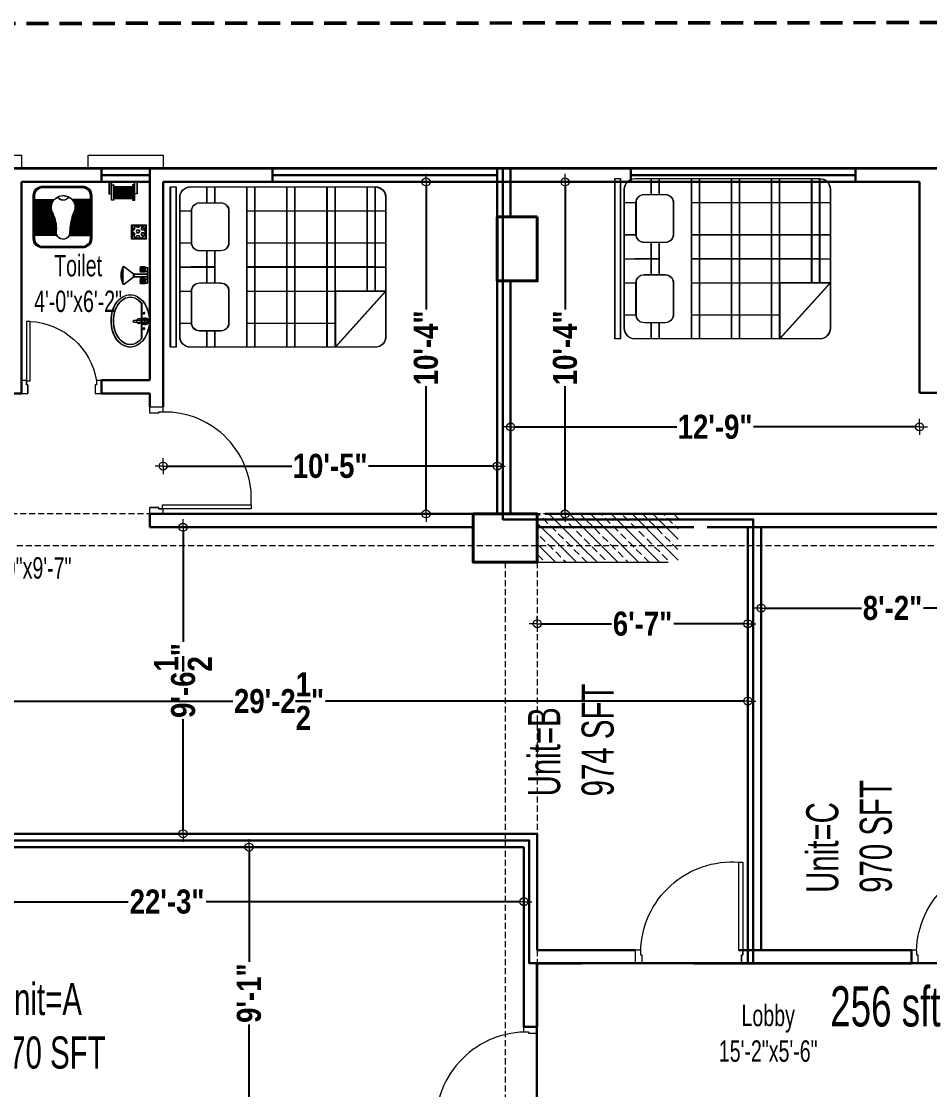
# Model space of a CAD drawing. Header units: inches. Extents: x 64086 to 138972, y -13497 to 16809.
# Drawn here: x 68675.4 to 69015.2, y -4520.2 to -4120.6 of the extents above; entities that cross this region are included whole.
import ezdxf

# ---------------------------------------------------------------- set-up
doc = ezdxf.new("R2010")
doc.units = ezdxf.units.IN
doc.header["$LTSCALE"] = 0.5
doc.header["$MEASUREMENT"] = 0
doc.header["$PDMODE"] = 2
doc.linetypes.add('DASHED', pattern=[0.75, 0.5, -0.25])
doc.layers.get('0').update_dxf_attribs({"lineweight": 13})
for name, color, linetype, lineweight in [('BEAM 2', 87, 'Continuous', 15), ('Boundary', 6, 'DASHED', 50), ('Center Line', 252, 'Continuous', 5), ('Column', 1, 'Continuous', 40), ('DIM', 5, 'Continuous', 13), ('DOOR', 30, 'Continuous', 20), ('e-tv+tel', 5, 'Continuous', 25), ('fur', 42, 'Continuous', 15), ('FURNITUER', 45, 'Continuous', 15), ('P-BASIN1', 6, 'Continuous', 15), ('P-COMMODE', 6, 'Continuous', 15), ('P-FLOOR-DRAIN', 4, 'Continuous', 15), ('P-SHOWER', 7, 'Continuous', 15), ('railing', 30, 'Continuous', 15), ('Text-2', 7, 'Continuous', 18), ('W. LIGHT', 6, 'Continuous', 15), ('WALL', 7, 'Continuous', 30), ('Wall_20', 253, 'Continuous', 20)]:
    doc.layers.add(name, color=color, linetype=linetype, lineweight=lineweight)
doc.layers.add('FURNITURE', color=157, linetype='Continuous')
doc.styles.get("Standard").update_dxf_attribs({"font": 'ARIALNB.TTF'})
doc.styles.add('STYLE1', font='ARIALN.TTF', dxfattribs={"width": 0.8})
doc.dimstyles.new('Column Dim', dxfattribs={"dimtxt": 9, "dimasz": 1.5, "dimexe": 13.25, "dimexo": 11, "dimgap": 1, "dimtad": 0, "dimdec": 1, "dimzin": 0, "dimdsep": 46, "dimlunit": 4, "dimtxsty": 'Standard', "dimblk": 'DIM', "dimcen": 0, "dimse1": 1, "dimse2": 1, "dimclrd": 5, "dimclre": 5, "dimclrt": 7, "dimadec": 0, "dimazin": 0, "dimtfac": 1, "dimtdec": 1, "dimtofl": 0, "dimtmove": 2, "dimatfit": 3, "dimldrblk": 'DIM', "dimfxl": 1, "dimtolj": 1, "dimtzin": 0, "dimarcsym": 0})
pattern_1 = [(225, (19362.28457, 30685.39488), (-0.0883883476, 0.0883883476), [])]

# ---------------------------------------------------------------- blocks, each defined once
blk = doc.blocks.new('door-3')
at = {"layer": 'railing'}
for p, q in [((98873.42, -21113.88), (98873.42, -21080.69)), ((98873.42, -21080.69), (98874.85, -21080.69)), ((98874.85, -21080.69), (98874.85, -21113.88)), ((98836.75, -21118.64), (98836.75, -21113.64)), ((98838.65, -21113.64), (98836.75, -21113.64)), ((98838.66, -21113.88), (98838.66, -21115.31)), ((98838.66, -21113.88), (98838.66, -21115.31)), ((98838.66, -21115.31), (98839.13, -21115.31)), ((98839.13, -21115.31), (98839.13, -21118.64)), ((98839.13, -21115.31), (98839.13, -21118.64)), ((98874.85, -21113.88), (98873.42, -21113.88)), ((98874.37, -21115.31), (98874.37, -21118.64)), ((98874.37, -21118.64), (98874.37, -21115.31)), ((98874.37, -21115.31), (98874.85, -21115.31)), ((98876.75, -21113.64), (98874.85, -21113.64)), ((98874.85, -21113.88), (98874.85, -21115.31)), ((98874.85, -21115.31), (98874.85, -21113.88)), ((98876.75, -21113.64), (98876.75, -21118.64)), ((98839.13, -21118.64), (98836.75, -21118.64)), ((98876.75, -21118.64), (98874.37, -21118.64))]:
    blk.add_line(p, q, dxfattribs=at)
blk.add_arc((98871.12, -21113.08), 32.47, 85.9343, 181.4162, dxfattribs=at)
blk = doc.blocks.new('toilet d')
at = {"layer": 'railing'}
for p, q in [((98951.72, -21113.88), (98951.72, -21091.64)), ((98951.72, -21091.64), (98953.15, -21091.64)), ((98953.15, -21091.64), (98953.15, -21113.88)), ((98925.06, -21118.64), (98925.06, -21113.64)), ((98927, -21113.64), (98925.06, -21113.64)), ((98926.96, -21113.88), (98926.96, -21115.31)), ((98926.96, -21113.88), (98926.96, -21115.31)), ((98926.96, -21115.31), (98927.44, -21115.31)), ((98927.44, -21115.31), (98927.44, -21118.64)), ((98927.44, -21115.31), (98927.44, -21118.64)), ((98953.15, -21113.88), (98951.72, -21113.88)), ((98952.68, -21115.31), (98952.68, -21118.64)), ((98952.68, -21118.64), (98952.68, -21115.31)), ((98952.68, -21115.31), (98953.15, -21115.31)), ((98955.06, -21113.64), (98953.15, -21113.64)), ((98953.15, -21113.88), (98953.15, -21115.31)), ((98953.15, -21115.31), (98953.15, -21113.88)), ((98955.06, -21113.64), (98955.06, -21118.64)), ((98927.44, -21118.64), (98925.06, -21118.64)), ((98955.06, -21118.64), (98952.68, -21118.64))]:
    blk.add_line(p, q, dxfattribs=at)
blk.add_arc((98953.17, -21118.15), 26.55, 93.112, 170.7406, dxfattribs=at)
blk = doc.blocks.new('r432tg')
at = {"layer": 'railing'}
for p, q in [((152432.88, -26923.5), (152430.5, -26923.5)), ((152430.5, -26923.5), (152430.5, -26928.5)), ((152432.88, -26926.83), (152432.88, -26923.5)), ((152432.88, -26926.83), (152432.88, -26923.5)), ((152470.12, -26926.83), (152470.12, -26923.5)), ((152472.5, -26923.5), (152470.12, -26923.5)), ((152470.12, -26923.5), (152470.12, -26926.83)), ((152472.5, -26928.5), (152472.5, -26923.5)), ((152432.4, -26928.5), (152430.5, -26928.5)), ((152432.4, -26928.26), (152432.4, -26926.83)), ((152432.4, -26928.26), (152432.4, -26926.83)), ((152432.4, -26926.83), (152432.88, -26926.83)), ((152469.17, -26928.26), (152469.17, -26961.45)), ((152470.6, -26928.26), (152469.17, -26928.26)), ((152470.12, -26926.83), (152470.6, -26926.83)), ((152470.6, -26928.26), (152470.6, -26926.83)), ((152470.6, -26926.83), (152470.6, -26928.26)), ((152470.6, -26961.45), (152470.6, -26928.26)), ((152472.5, -26928.5), (152470.6, -26928.5)), ((152469.17, -26961.45), (152470.6, -26961.45))]:
    blk.add_line(p, q, dxfattribs=at)
blk.add_arc((152466.55, -26927.4), 34.15, 181.4428, 274.4026, dxfattribs=at)
blk = doc.blocks.new('pp-sh')
at = {"ltscale": 0.01}
h = blk.add_hatch(dxfattribs=at)
h.set_pattern_fill('ANSI31', color=256, style=0)
h.set_pattern_definition(pattern_1)
h.paths.add_polyline_path([(18743.58, 25839.35), (18749.1, 25839.35, 0.199471)])
h = blk.add_hatch(dxfattribs=at)
h.set_pattern_fill('ANSI31', color=256, style=0)
h.set_pattern_definition(pattern_1)
h.paths.add_polyline_path([(18745.89, 25835.65), (18746.8, 25835.65, -0.163612), (18746.84, 25835.78), (18745.84, 25835.78, -0.163612)])
for p, q in [((18743.4, 25839), (18745.84, 25835.78)), ((18749.1, 25839.35), (18743.58, 25839.35)), ((18749.28, 25839), (18746.84, 25835.78)), ((18746.84, 25835.78), (18745.84, 25835.78)), ((18746.8, 25835.65), (18745.89, 25835.65)), ((18745.89, 25835.65), (18745.89, 25831.13)), ((18746.8, 25835.65), (18746.8, 25831.13)), ((18745.28, 25833.51), (18743.51, 25833.51)), ((18743.51, 25832.08), (18743.51, 25833.51)), ((18745.28, 25832.08), (18743.51, 25832.08)), ((18743.8, 25832.04), (18743.8, 25831.13)), ((18748.88, 25831.13), (18743.8, 25831.13)), ((18743.95, 25832.08), (18743.95, 25833.51)), ((18744.54, 25833.62), (18744.26, 25833.62)), ((18744.26, 25833.59), (18744.26, 25833.62)), ((18744.4, 25833.59), (18744.4, 25833.62)), ((18744.4, 25832.08), (18744.4, 25833.51)), ((18744.54, 25833.59), (18744.54, 25833.62)), ((18744.84, 25832.08), (18744.84, 25833.51)), ((18744.99, 25832.04), (18744.99, 25831.13)), ((18745.28, 25832.08), (18745.28, 25833.51)), ((18746.8, 25831.13), (18745.89, 25831.13)), ((18747.4, 25832.08), (18747.4, 25833.51)), ((18747.4, 25833.51), (18749.17, 25833.51)), ((18747.4, 25832.08), (18749.17, 25832.08)), ((18747.69, 25832.04), (18747.69, 25831.13)), ((18747.84, 25832.08), (18747.84, 25833.51)), ((18748.15, 25833.59), (18748.15, 25833.62)), ((18748.15, 25833.62), (18748.42, 25833.62)), ((18748.29, 25833.59), (18748.29, 25833.62)), ((18748.29, 25832.08), (18748.29, 25833.51)), ((18748.42, 25833.59), (18748.42, 25833.62)), ((18748.73, 25832.08), (18748.73, 25833.51)), ((18748.88, 25832.04), (18748.88, 25831.13)), ((18749.17, 25832.08), (18749.17, 25833.51))]:
    blk.add_line(p, q, dxfattribs=at)
for centre, radius, start, end in [((18743.58, 25839.13), 0.222, 90, 216.0286), ((18746.34, 25832.71), 7.19, 67.4384, 112.5616), ((18749.1, 25839.13), 0.222, 323.9714, 90), ((18745.67, 25835.65), 0.222, 0, 37.1678), ((18747.02, 25835.65), 0.222, 142.8322, 180), ((18743.73, 25832.87), 0.68, 70.9882, 109.0118), ((18743.73, 25832.72), 0.68, 250.9882, 289.0118), ((18743.73, 25833.55), 0, 152.3346, 180), ((18744.4, 25832.37), 1.22, 68.7379, 111.2621), ((18744.18, 25832.87), 0.68, 70.9882, 109.0118), ((18744.18, 25832.72), 0.68, 250.9882, 289.0118), ((18744.62, 25832.87), 0.68, 70.9882, 109.0118), ((18744.62, 25832.72), 0.68, 250.9882, 289.0118), ((18745.06, 25832.87), 0.68, 70.9882, 109.0118), ((18745.06, 25832.72), 0.68, 250.9882, 289.0118), ((18747.62, 25832.87), 0.68, 70.9882, 109.0118), ((18747.62, 25832.72), 0.68, 250.9882, 289.0118), ((18748.29, 25832.37), 1.22, 68.7379, 111.2621), ((18748.06, 25832.87), 0.68, 70.9882, 109.0118), ((18748.06, 25832.72), 0.68, 250.9882, 289.0118), ((18748.51, 25832.87), 0.68, 70.9882, 109.0118), ((18748.51, 25832.72), 0.68, 250.9882, 289.0118), ((18748.95, 25832.87), 0.68, 70.9882, 109.0118), ((18748.95, 25832.72), 0.68, 250.9882, 289.0118), ((18748.95, 25833.55), 0, 0, 27.6654)]:
    blk.add_arc(centre, radius, start, end, dxfattribs=at)
blk = doc.blocks.new('*X21')
at = {"color": 0}
for p, q in [((348.86, 2156.4), (349.37, 2156.4)), ((349.22, 2157.49), (349.37, 2157.49)), ((349.37, 2156.4), (349.69, 2156.94)), ((349.69, 2156.94), (349.37, 2157.49)), ((350.31, 2158.03), (350.62, 2158.57)), ((350.62, 2157.49), (350.31, 2158.03)), ((350.31, 2155.86), (350.62, 2156.4)), ((350.62, 2158.57), (351.25, 2158.57)), ((350.62, 2157.49), (351.25, 2157.49)), ((350.62, 2156.4), (351.25, 2156.4)), ((351.56, 2158.03), (351.25, 2158.57)), ((351.25, 2157.49), (351.56, 2158.03)), ((351.56, 2155.86), (351.25, 2156.4)), ((352.19, 2156.94), (352.5, 2157.49)), ((352.5, 2156.4), (352.19, 2156.94)), ((352.5, 2157.49), (353.12, 2157.49)), ((352.5, 2156.4), (353.12, 2156.4)), ((353.12, 2156.4), (353.44, 2156.94)), ((353.44, 2156.94), (353.12, 2157.49)), ((349, 2155.32), (349.37, 2155.32)), ((349.69, 2154.78), (349.37, 2155.32)), ((349.51, 2154.48), (349.69, 2154.78)), ((350.62, 2155.32), (350.31, 2155.86)), ((350.41, 2153.86), (350.62, 2154.24)), ((350.62, 2155.32), (351.25, 2155.32)), ((350.62, 2154.24), (351.25, 2154.24)), ((351.25, 2155.32), (351.56, 2155.86)), ((351.56, 2153.7), (351.25, 2154.24)), ((351.56, 2153.69), (351.56, 2153.7)), ((352.19, 2154.78), (352.5, 2155.32)), ((352.5, 2154.24), (352.19, 2154.78)), ((352.5, 2155.32), (353.12, 2155.32)), ((352.5, 2154.24), (352.92, 2154.24)), ((353.43, 2154.79), (353.12, 2155.32))]:
    blk.add_line(p, q, dxfattribs=at)
blk = doc.blocks.new('P-FLOOR')
at = {"layer": 'P-FLOOR-DRAIN'}
for points in [[(-2.08, 5.48), (-2.08, 0.98), (2.42, 0.98), (2.42, 5.48)], [(-1.85, 5.25), (-1.85, 1.2), (2.2, 1.2), (2.2, 5.25)]]:
    blk.add_lwpolyline(points, close=True, dxfattribs=at)
blk.add_circle((0.17, 3.23), 2.02, dxfattribs=at)
at = {"layer": 'P-FLOOR-DRAIN', "xscale": 0.8, "yscale": 0.8, "zscale": 0.8, "rotation": 270}
blk.add_blockref('*X21', (-1724.74, 284.25), dxfattribs=at)
blk = doc.blocks.new('p-basin11')
at = {"lineweight": 13}
for p, q in [((-0.49, 4.45), (-0.49, 0.85)), ((0.5, 0.86), (0.5, 4.45)), ((-7.44, 1.49), (7.15, 1.49))]:
    blk.add_line(p, q, dxfattribs=at)
for centre, radius in [((-3.35, 0.44), 0.298), ((-0.08, 2.58), 0.99), ((0, 0), 0.495), ((3.06, 0.44), 0.298)]:
    blk.add_circle(centre, radius, dxfattribs=at)
for centre, radius, start, end in [((-1.18, 2.6), 11.33, 106.7647, 126.0274), ((-0.15, -0.85), 14.92, 90, 106.7647), ((-0.15, -0.85), 14.92, 73.2353, 90), ((0.89, 2.6), 11.33, 53.9726, 73.2353), ((-5.2, 6.16), 5.84, 150.3366, 180), ((-2.77, 4.78), 8.63, 126.0274, 150.3366), ((-2.77, 4.78), 7.64, 126.0274, 150.3366), ((-2.77, 4.78), 7.64, 126.0274, 150.3366), ((-1.18, 2.6), 10.34, 106.7647, 126.0274), ((-1.18, 2.6), 10.34, 106.7647, 126.0274), ((-0.15, -0.85), 13.93, 90, 106.7647), ((-0.15, -0.85), 13.93, 90, 106.7647), ((-0.15, -0.85), 13.93, 73.2353, 90), ((-0.15, -0.85), 13.93, 73.2353, 90), ((0.89, 2.6), 10.34, 53.9726, 73.2353), ((0.89, 2.6), 10.34, 53.9726, 73.2353), ((2.48, 4.78), 7.64, 29.6634, 53.9726), ((2.48, 4.78), 8.63, 29.6634, 53.9726), ((4.9, 6.16), 5.84, 0, 29.6634), ((-5.2, 6.16), 5.84, 180, 209.6634), ((-5.2, 6.16), 4.85, 150.3366, 180), ((-5.2, 6.16), 4.85, 150.3366, 180), ((-5.2, 6.16), 4.85, 180, 209.6634), ((0, 4.45), 0.495, 0, 180), ((4.9, 6.16), 4.85, 0, 29.6634), ((4.9, 6.16), 4.85, 360, 29.6634), ((4.9, 6.16), 4.85, 330.3366, 0), ((4.9, 6.16), 5.84, 330.3366, 0), ((-2.77, 7.54), 8.63, 209.6634, 233.9726), ((-2.77, 7.54), 7.64, 209.6634, 232.3), ((-1.18, 9.72), 11.33, 233.9726, 253.2353), ((0, 0), 1.48, 109.6514, 70.3603), ((0, 0), 0.99, 120.3431, 59.7554), ((0.89, 9.72), 11.33, 286.7647, 306.0274), ((2.48, 7.54), 7.64, 307.7, 330.3366), ((2.48, 7.54), 8.63, 306.0274, 330.3366), ((-0.15, 13.16), 14.92, 253.2353, 270), ((-0.15, 13.16), 14.92, 270, 286.7647)]:
    blk.add_arc(centre, radius, start, end, dxfattribs=at)
blk = doc.blocks.new('A$C31E24FA5')
at = {"layer": 'fur'}
for p, q in [((0.5, 17.93), (7.16, 17.93)), ((0.5, 17.43), (6.8, 17.43)), ((0.5, 16.93), (6.54, 16.93)), ((0.5, 16.43), (6.35, 16.43)), ((14.06, 17.93), (21.26, 17.93)), ((14.42, 17.43), (21.26, 17.43)), ((14.68, 16.93), (21.26, 16.93)), ((14.87, 16.43), (21.26, 16.43)), ((0.5, 15.93), (6.23, 15.93)), ((0.5, 15.43), (6.2, 15.43)), ((0.5, 14.93), (6.21, 14.93)), ((0.5, 14.43), (6.27, 14.43)), ((0.5, 13.93), (6.37, 13.93)), ((0.5, 13.43), (6.52, 13.43)), ((0.5, 12.93), (6.71, 12.93)), ((0.5, 12.43), (6.97, 12.43)), ((14.27, 12.43), (21.26, 12.43)), ((14.5, 12.93), (21.26, 12.93)), ((14.74, 13.43), (21.26, 13.43)), ((14.91, 13.93), (21.26, 13.93)), ((14.99, 15.93), (21.26, 15.93)), ((15.02, 14.43), (21.26, 14.43)), ((15.06, 15.43), (21.26, 15.43)), ((15.06, 14.93), (21.26, 14.93)), ((0.5, 11.93), (7.17, 11.93)), ((0.5, 11.43), (7.32, 11.43)), ((0.5, 10.93), (7.45, 10.93)), ((0.5, 10.43), (7.57, 10.43)), ((0.5, 9.93), (7.68, 9.93)), ((0.5, 9.43), (7.78, 9.43)), ((0.5, 8.93), (7.87, 8.93)), ((0.5, 8.43), (7.94, 8.43)), ((13.21, 8.43), (21.26, 8.43)), ((13.27, 8.93), (21.26, 8.93)), ((13.35, 9.43), (21.26, 9.43)), ((13.45, 9.93), (21.26, 9.93)), ((13.57, 10.43), (21.26, 10.43)), ((13.71, 10.93), (21.26, 10.93)), ((13.87, 11.43), (21.26, 11.43)), ((14.06, 11.93), (21.26, 11.93)), ((0.5, 7.93), (8, 7.93)), ((0.5, 7.43), (8.06, 7.43)), ((0.5, 6.93), (8.1, 6.93)), ((0.5, 6.43), (8.12, 6.43)), ((0.5, 5.93), (8.14, 5.93)), ((0.5, 5.43), (8.16, 5.43)), ((0.5, 4.93), (8.29, 4.93)), ((13.06, 4.93), (21.26, 4.93)), ((13.13, 6.93), (21.26, 6.93)), ((13.14, 7.43), (21.26, 7.43)), ((13.15, 6.43), (21.26, 6.43)), ((13.16, 7.93), (21.26, 7.93)), ((13.18, 5.43), (21.26, 5.43)), ((13.21, 5.93), (21.26, 5.93))]:
    blk.add_line(p, q, dxfattribs=at)
for points in [[(3.5, 0), (18.26, 0, 0.414214), (21.76, 3.5), (21.76, 19.59, 0.414214), (18.26, 23.09), (3.5, 23.09, 0.414214), (0, 19.59), (0, 3.5, 0.414214)], [(3.5, 0.5), (18.26, 0.5, 0.414214), (21.26, 3.5), (21.26, 19.59, 0.414214), (18.26, 22.59), (3.5, 22.59, 0.414214), (0.5, 19.59), (0.5, 3.5, 0.414214)], [(14.5, 12.93, 1.187601), (6.22, 15.87, 0.159476), (7.07, 12.25, -0.071892), (8.14, 5.92, 1.143323), (13.15, 6.33, -0.127468)]]:
    blk.add_lwpolyline(points, format="xyb", close=True, dxfattribs=at)
for points in [[(8.4, 4.67), (0.5, 4.67), (0.5, 18.07), (7.27, 18.07)], [(12.95, 4.67), (21.26, 4.67), (21.26, 18.07), (13.95, 18.07)]]:
    blk.add_lwpolyline(points, dxfattribs=at)
blk.add_arc((10.58, 20.16), 2.31, 208.2976, 332.3555, dxfattribs=at)
blk = doc.blocks.new('TISSUE-2')
at = {"color": 11}
for points in [[(-2.88, 0), (-3.49, 0), (-3.49, -2.95), (-2.88, -2.95)], [(2.88, 0), (3.49, 0), (3.49, -2.95), (2.88, -2.95)], [(-2.38, -4.57), (-2.88, -4.57), (-2.88, -0.73), (-2.38, -0.73)], [(2.38, -4.57), (2.88, -4.57), (2.88, -0.73), (2.38, -0.73)]]:
    blk.add_lwpolyline(points, close=True, dxfattribs=at)
mesh = blk.add_polymesh((2, 13), dxfattribs=at)
for k, corner in enumerate([(2.38, -4.08), (2.38, -3.99, 0.33), (2.38, -3.83, 0.63), (2.38, -3.6, 0.89), (2.38, -3.32, 1.08), (2.38, -3, 1.2), (2.38, -2.65, 1.25), (2.38, -2.31, 1.2), (2.38, -1.99, 1.08), (2.38, -1.71, 0.89), (2.38, -1.48, 0.63), (2.38, -1.32, 0.33), (2.38, -1.23), (-2.38, -4.08), (-2.38, -3.99, 0.33), (-2.38, -3.83, 0.63), (-2.38, -3.6, 0.89), (-2.38, -3.32, 1.08), (-2.38, -3, 1.2), (-2.38, -2.65, 1.25), (-2.38, -2.31, 1.2), (-2.38, -1.99, 1.08), (-2.38, -1.71, 0.89), (-2.38, -1.48, 0.63), (-2.38, -1.32, 0.33), (-2.38, -1.23)]):
    mesh.set_mesh_vertex(divmod(k, 13), corner)
blk = doc.blocks.new('lilklkl')
at = {"color": 23}
for p, q in [((19201.27, -4998.29), (19141.27, -4998.29)), ((19141.27, -4998.29), (19141.27, -5000.29)), ((19201.27, -5000.29), (19201.27, -4998.29)), ((19141.27, -5000.29), (19201.27, -5000.29)), ((19167.27, -5001.79), (19145.27, -5001.79)), ((19197.27, -5001.79), (19162.27, -5001.79)), ((19171.27, -5001.79), (19171.27, -5014.9)), ((19141.27, -5005.79), (19141.27, -5074.79)), ((19171.27, -5014.9), (19171.27, -5005.79)), ((19201.27, -5074.79), (19201.27, -5005.79)), ((19171.27, -5074.79), (19171.27, -5026.9)), ((19171.27, -5026.9), (19171.27, -5078.79)), ((19145.27, -5078.79), (19175.27, -5078.79)), ((19175.27, -5078.79), (19197.27, -5078.79))]:
    blk.add_line(p, q, dxfattribs=at)
at = {"color": 33}
for p, q in [((19150.27, -5001.79), (19150.27, -5006.19)), ((19162.27, -5001.79), (19162.27, -5006.19)), ((19180.27, -5001.79), (19180.27, -5006.19)), ((19192.27, -5001.79), (19192.27, -5006.19)), ((19147.23, -5011.9), (19141.27, -5011.9)), ((19171.27, -5011.9), (19165.21, -5011.9)), ((19177.23, -5011.9), (19171.27, -5011.9)), ((19201.27, -5011.9), (19195.21, -5011.9)), ((19147.24, -5014.9), (19141.27, -5014.9)), ((19171.27, -5014.9), (19165.2, -5014.9)), ((19177.24, -5014.9), (19171.27, -5014.9)), ((19201.27, -5014.9), (19195.2, -5014.9)), ((19171.27, -5026.9), (19141.27, -5026.9)), ((19171.27, -5029.9), (19141.27, -5029.9)), ((19150.27, -5026.9), (19150.27, -5078.79)), ((19162.27, -5026.9), (19162.27, -5078.79)), ((19201.27, -5026.9), (19171.27, -5026.9)), ((19201.27, -5029.9), (19171.27, -5029.9)), ((19180.27, -5026.9), (19180.27, -5078.79)), ((19192.27, -5026.9), (19192.27, -5059.9)), ((19171.27, -5041.9), (19141.27, -5041.9)), ((19201.27, -5041.9), (19171.27, -5041.9)), ((19171.27, -5044.9), (19141.27, -5044.9)), ((19201.27, -5044.9), (19171.27, -5044.9)), ((19171.27, -5056.9), (19141.27, -5056.9)), ((19201.27, -5056.9), (19171.27, -5056.9)), ((19171.27, -5059.9), (19141.27, -5059.9)), ((19201.27, -5059.9), (19171.27, -5059.9)), ((19171.27, -5071.9), (19141.27, -5071.9)), ((19180.27, -5071.9), (19171.27, -5071.9)), ((19171.27, -5074.9), (19141.27, -5074.9)), ((19180.27, -5074.9), (19171.27, -5074.9))]:
    blk.add_line(p, q, dxfattribs=at)
at = {"color": 40}
for p, q in [((19162.21, -5006.19), (19150.23, -5006.19)), ((19192.21, -5006.19), (19180.23, -5006.19)), ((19147.23, -5009.2), (19147.24, -5017.1)), ((19165.2, -5017.09), (19165.21, -5009.2)), ((19177.23, -5009.2), (19177.24, -5017.1)), ((19195.2, -5017.09), (19195.21, -5009.2)), ((19150.24, -5020.09), (19162.2, -5020.09)), ((19180.24, -5020.09), (19192.2, -5020.09))]:
    blk.add_line(p, q, dxfattribs=at)
at = {"color": 23}
for centre, start, end in [((19145.27, -5005.79), 90, 180), ((19197.27, -5005.79), 0, 90), ((19145.27, -5074.79), 180, 270), ((19197.27, -5074.79), 270, 0)]:
    blk.add_arc(centre, 4, start, end, dxfattribs=at)
at = {"color": 40}
for centre, start, end in [((19150.23, -5009.19), 90, 180.1414), ((19162.21, -5009.19), 359.8975, 90), ((19180.23, -5009.19), 90, 180.1414), ((19192.21, -5009.19), 359.8975, 90), ((19150.24, -5017.09), 180.1414, 270), ((19162.2, -5017.09), 270, 359.8975), ((19180.24, -5017.09), 180.1414, 270), ((19192.2, -5017.09), 270, 359.8975)]:
    blk.add_arc(centre, 3, start, end, dxfattribs=at)
at = {"layer": 'DOOR'}
for p, q in [((19201.27, -5059.9), (19180.27, -5078.79)), ((19180.27, -5078.79), (19180.27, -5059.9)), ((19180.27, -5059.9), (19201.27, -5059.9))]:
    blk.add_line(p, q, dxfattribs=at)
blk = doc.blocks.new('A$C32C23EB6')
at = {"layer": 'fur'}
blk.add_blockref('lilklkl', (-19141.27, 5078.79), dxfattribs=at)
blk = doc.blocks.new('DIM')
at = {"layer": 'DIM'}
for q in [(-2, 0), (0, 2), (0, -2), (2, 0)]:
    blk.add_line((0, 0), q, dxfattribs=at)
blk.add_circle((0, 0), 1, dxfattribs=at)
blk = doc.blocks.new('*D516')
at = {"layer": 'Defpoints', "color": 0, "lineweight": 30, "ltscale": 15, "transparency": 16777216}
for p in [(68764.68, -4429.48), (68760.57, -4538.71), (68764.68, -4538.71)]:
    blk.add_point(p, dxfattribs=at)
at = {"layer": 'FURNITUER', "color": 5, "lineweight": -2, "ltscale": 15, "transparency": 16777216}
for p, q in [((68760.57, -4430.98), (68760.57, -4472.39)), ((68760.57, -4537.21), (68760.57, -4495.79))]:
    blk.add_line(p, q, dxfattribs=at)
at = {"layer": 'FURNITUER', "color": 5, "lineweight": -2, "ltscale": 15, "transparency": 16777216, "xscale": 1.5, "yscale": 1.5, "zscale": 1.5}
for p, rotation in [((68760.57, -4429.48), 90), ((68760.57, -4538.71), 270)]:
    blk.add_blockref('DIM', p, dxfattribs=dict(at, rotation=rotation))
at = {"layer": 'FURNITUER', "color": 7, "lineweight": 30, "ltscale": 15, "transparency": 16777216, "insert": (68760.57, -4484.09), "char_height": 9, "attachment_point": 5, "rotation": 90}
blk.add_mtext('\\A1;9\'-1"', dxfattribs=at)
blk = doc.blocks.new('*D517')
at = {"layer": 'Defpoints', "color": 0, "lineweight": 30, "ltscale": 15, "transparency": 16777216}
for p in [(68596.42, -4438.27), (68863.41, -4438.27), (68863.41, -4449.88)]:
    blk.add_point(p, dxfattribs=at)
at = {"layer": 'FURNITUER', "color": 5, "lineweight": -2, "ltscale": 15, "transparency": 16777216}
for p, q in [((68597.92, -4449.88), (68715.31, -4449.88)), ((68861.91, -4449.88), (68744.51, -4449.88))]:
    blk.add_line(p, q, dxfattribs=at)
at = {"layer": 'FURNITUER', "color": 5, "lineweight": -2, "ltscale": 15, "transparency": 16777216, "xscale": 1.5, "yscale": 1.5, "zscale": 1.5, "rotation": 180}
blk.add_blockref('DIM', (68596.42, -4449.88), dxfattribs=at)
at = {"layer": 'FURNITUER', "color": 5, "lineweight": -2, "ltscale": 15, "transparency": 16777216, "xscale": 1.5, "yscale": 1.5, "zscale": 1.5}
blk.add_blockref('DIM', (68863.41, -4449.88), dxfattribs=at)
at = {"layer": 'FURNITUER', "color": 7, "lineweight": 30, "ltscale": 15, "transparency": 16777216, "insert": (68729.91, -4449.88), "char_height": 9, "attachment_point": 5}
blk.add_mtext('\\A1;22\'-3"', dxfattribs=at)
blk = doc.blocks.new('*D518')
at = {"layer": 'Defpoints', "color": 0, "lineweight": 30, "ltscale": 15, "transparency": 16777216}
for p in [(68745.66, -4309.83), (68735.88, -4424.48), (68745.66, -4424.48)]:
    blk.add_point(p, dxfattribs=at)
at = {"layer": 'FURNITUER', "color": 5, "lineweight": -2, "ltscale": 15, "transparency": 16777216}
for p, q in [((68735.88, -4311.33), (68735.88, -4352.72)), ((68735.88, -4422.98), (68735.88, -4381.59))]:
    blk.add_line(p, q, dxfattribs=at)
at = {"layer": 'FURNITUER', "color": 5, "lineweight": -2, "ltscale": 15, "transparency": 16777216, "xscale": 1.5, "yscale": 1.5, "zscale": 1.5}
for p, rotation in [((68735.88, -4309.83), 90), ((68735.88, -4424.48), 270)]:
    blk.add_blockref('DIM', p, dxfattribs=dict(at, rotation=rotation))
at = {"layer": 'FURNITUER', "color": 7, "lineweight": 30, "ltscale": 15, "transparency": 16777216, "insert": (68735.88, -4367.16), "char_height": 9, "attachment_point": 5, "rotation": 90}
blk.add_mtext('\\A1;9\'-6{\\H1x;\\S1/2;}"', dxfattribs=at)
blk = doc.blocks.new('*D519')
at = {"layer": 'Defpoints', "color": 0, "lineweight": 30, "ltscale": 15, "transparency": 16777216}
for p in [(68728.41, -4252.43), (68853.41, -4252.43), (68853.41, -4286.94)]:
    blk.add_point(p, dxfattribs=at)
at = {"layer": 'FURNITUER', "color": 5, "lineweight": -2, "ltscale": 15, "transparency": 16777216}
for p, q in [((68729.91, -4286.94), (68776.59, -4286.94)), ((68851.91, -4286.94), (68805.23, -4286.94))]:
    blk.add_line(p, q, dxfattribs=at)
at = {"layer": 'FURNITUER', "color": 5, "lineweight": -2, "ltscale": 15, "transparency": 16777216, "xscale": 1.5, "yscale": 1.5, "zscale": 1.5, "rotation": 180}
blk.add_blockref('DIM', (68728.41, -4286.94), dxfattribs=at)
at = {"layer": 'FURNITUER', "color": 5, "lineweight": -2, "ltscale": 15, "transparency": 16777216, "xscale": 1.5, "yscale": 1.5, "zscale": 1.5}
blk.add_blockref('DIM', (68853.41, -4286.94), dxfattribs=at)
at = {"layer": 'FURNITUER', "color": 7, "lineweight": 30, "ltscale": 15, "transparency": 16777216, "insert": (68790.91, -4286.94), "char_height": 9, "attachment_point": 5}
blk.add_mtext('\\A1;10\'-5"', dxfattribs=at)
blk = doc.blocks.new('*D520')
at = {"layer": 'Defpoints', "color": 0, "lineweight": 30, "ltscale": 15, "transparency": 16777216}
for p in [(68821.94, -4180.69), (68821.94, -4304.83), (68826.78, -4304.83)]:
    blk.add_point(p, dxfattribs=at)
at = {"layer": 'FURNITUER', "color": 5, "lineweight": -2, "ltscale": 15, "transparency": 16777216}
for p, q in [((68826.78, -4182.19), (68826.78, -4228.44)), ((68826.78, -4303.33), (68826.78, -4257.08))]:
    blk.add_line(p, q, dxfattribs=at)
at = {"layer": 'FURNITUER', "color": 5, "lineweight": -2, "ltscale": 15, "transparency": 16777216, "xscale": 1.5, "yscale": 1.5, "zscale": 1.5}
for p, rotation in [((68826.78, -4180.69), 90), ((68826.78, -4304.83), 270)]:
    blk.add_blockref('DIM', p, dxfattribs=dict(at, rotation=rotation))
at = {"layer": 'FURNITUER', "color": 7, "lineweight": 30, "ltscale": 15, "transparency": 16777216, "insert": (68826.78, -4242.76), "char_height": 9, "attachment_point": 5, "rotation": 90}
blk.add_mtext('\\A1;10\'-4"', dxfattribs=at)
blk = doc.blocks.new('*D527')
at = {"layer": 'Defpoints', "color": 0, "lineweight": 30, "ltscale": 15, "transparency": 16777216}
for p in [(68881.42, -4180.69), (68878.79, -4304.83), (68881.42, -4304.83)]:
    blk.add_point(p, dxfattribs=at)
at = {"layer": 'FURNITUER', "color": 5, "lineweight": -2, "ltscale": 15, "transparency": 16777216}
for p, q in [((68878.79, -4182.19), (68878.79, -4228.44)), ((68878.79, -4303.33), (68878.79, -4257.08))]:
    blk.add_line(p, q, dxfattribs=at)
at = {"layer": 'FURNITUER', "color": 5, "lineweight": -2, "ltscale": 15, "transparency": 16777216, "xscale": 1.5, "yscale": 1.5, "zscale": 1.5}
for p, rotation in [((68878.79, -4180.69), 90), ((68878.79, -4304.83), 270)]:
    blk.add_blockref('DIM', p, dxfattribs=dict(at, rotation=rotation))
at = {"layer": 'FURNITUER', "color": 7, "lineweight": 30, "ltscale": 15, "transparency": 16777216, "insert": (68878.79, -4242.76), "char_height": 9, "attachment_point": 5, "rotation": 90}
blk.add_mtext('\\A1;10\'-4"', dxfattribs=at)
blk = doc.blocks.new('*D528')
at = {"layer": 'Defpoints', "color": 0, "lineweight": 30, "ltscale": 15, "transparency": 16777216}
for p in [(68858.41, -4225.69), (69011.41, -4225.69), (69011.41, -4272.32)]:
    blk.add_point(p, dxfattribs=at)
at = {"layer": 'FURNITUER', "color": 5, "lineweight": -2, "ltscale": 15, "transparency": 16777216}
for p, q in [((68859.91, -4272.32), (68920.58, -4272.32)), ((69009.91, -4272.32), (68949.23, -4272.32))]:
    blk.add_line(p, q, dxfattribs=at)
at = {"layer": 'FURNITUER', "color": 5, "lineweight": -2, "ltscale": 15, "transparency": 16777216, "xscale": 1.5, "yscale": 1.5, "zscale": 1.5, "rotation": 180}
blk.add_blockref('DIM', (68858.41, -4272.32), dxfattribs=at)
at = {"layer": 'FURNITUER', "color": 5, "lineweight": -2, "ltscale": 15, "transparency": 16777216, "xscale": 1.5, "yscale": 1.5, "zscale": 1.5}
blk.add_blockref('DIM', (69011.41, -4272.32), dxfattribs=at)
at = {"layer": 'FURNITUER', "color": 7, "lineweight": 30, "ltscale": 15, "transparency": 16777216, "insert": (68934.91, -4272.32), "char_height": 9, "attachment_point": 5}
blk.add_mtext('\\A1;12\'-9"', dxfattribs=at)
blk = doc.blocks.new('*D544')
at = {"layer": 'Defpoints', "color": 0, "lineweight": 30, "ltscale": 15, "transparency": 16777216}
for p in [(68952.17, -4340.07), (68952.17, -4340.07), (69050.41, -4340.07)]:
    blk.add_point(p, dxfattribs=at)
at = {"layer": 'FURNITUER', "color": 5, "lineweight": -2, "ltscale": 15, "transparency": 16777216}
for p, q in [((68953.67, -4340.07), (68989.63, -4340.07)), ((69048.91, -4340.07), (69012.94, -4340.07))]:
    blk.add_line(p, q, dxfattribs=at)
at = {"layer": 'FURNITUER', "color": 5, "lineweight": -2, "ltscale": 15, "transparency": 16777216, "xscale": 1.5, "yscale": 1.5, "zscale": 1.5, "rotation": 180}
blk.add_blockref('DIM', (68952.17, -4340.07), dxfattribs=at)
at = {"layer": 'FURNITUER', "color": 5, "lineweight": -2, "ltscale": 15, "transparency": 16777216, "xscale": 1.5, "yscale": 1.5, "zscale": 1.5}
blk.add_blockref('DIM', (69050.41, -4340.07), dxfattribs=at)
at = {"layer": 'FURNITUER', "color": 7, "lineweight": 30, "ltscale": 15, "transparency": 16777216, "insert": (69001.29, -4340.07), "char_height": 9, "attachment_point": 5}
blk.add_mtext('\\A1;8\'-2"', dxfattribs=at)
blk = doc.blocks.new('*D546')
at = {"layer": 'Defpoints', "color": 0, "lineweight": 30, "ltscale": 15, "transparency": 16777216}
for p in [(68947.17, -4374.85), (68596.42, -4390.6), (68947.17, -4390.6)]:
    blk.add_point(p, dxfattribs=at)
at = {"layer": 'FURNITUER', "color": 5, "lineweight": -2, "ltscale": 15, "transparency": 16777216}
for p, q in [((68597.92, -4374.85), (68754.46, -4374.85)), ((68945.67, -4374.85), (68789.12, -4374.85))]:
    blk.add_line(p, q, dxfattribs=at)
at = {"layer": 'FURNITUER', "color": 5, "lineweight": -2, "ltscale": 15, "transparency": 16777216, "xscale": 1.5, "yscale": 1.5, "zscale": 1.5, "rotation": 180}
blk.add_blockref('DIM', (68596.42, -4374.85), dxfattribs=at)
at = {"layer": 'FURNITUER', "color": 5, "lineweight": -2, "ltscale": 15, "transparency": 16777216, "xscale": 1.5, "yscale": 1.5, "zscale": 1.5}
blk.add_blockref('DIM', (68947.17, -4374.85), dxfattribs=at)
at = {"layer": 'FURNITUER', "color": 7, "lineweight": 30, "ltscale": 15, "transparency": 16777216, "insert": (68771.79, -4374.85), "char_height": 9, "attachment_point": 5}
blk.add_mtext('\\A1;29\'-2{\\H1x;\\S1/2;}"', dxfattribs=at)
blk = doc.blocks.new('*D547')
at = {"layer": 'Defpoints', "color": 0, "lineweight": 30, "ltscale": 15, "transparency": 16777216}
for p in [(68868.41, -4346.24), (68947.17, -4345.95), (68947.17, -4346.24)]:
    blk.add_point(p, dxfattribs=at)
at = {"layer": 'FURNITUER', "color": 5, "lineweight": -2, "ltscale": 15, "transparency": 16777216}
for p, q in [((68869.91, -4345.95), (68896.14, -4345.95)), ((68945.67, -4345.95), (68919.43, -4345.95))]:
    blk.add_line(p, q, dxfattribs=at)
at = {"layer": 'FURNITUER', "color": 5, "lineweight": -2, "ltscale": 15, "transparency": 16777216, "xscale": 1.5, "yscale": 1.5, "zscale": 1.5, "rotation": 180}
blk.add_blockref('DIM', (68868.41, -4345.95), dxfattribs=at)
at = {"layer": 'FURNITUER', "color": 5, "lineweight": -2, "ltscale": 15, "transparency": 16777216, "xscale": 1.5, "yscale": 1.5, "zscale": 1.5}
blk.add_blockref('DIM', (68947.17, -4345.95), dxfattribs=at)
at = {"layer": 'FURNITUER', "color": 7, "lineweight": 30, "ltscale": 15, "transparency": 16777216, "insert": (68907.79, -4345.95), "char_height": 9, "attachment_point": 5}
blk.add_mtext('\\A1;6\'-7"', dxfattribs=at)

msp = doc.modelspace()

# ---------------------------------------------------------------- hatches: boundary and pattern name
at = {"layer": 'Center Line', "linetype": 'ByBlock', "ltscale": 3}
h = msp.add_hatch(dxfattribs=at)
h.set_pattern_fill('ANSI33', color=256, scale=22, angle=270, style=0)
h.set_pattern_definition([(315, (-5911.8547, 38106.964), (3.8890873, 3.8890873), []), (315, (-5911.8547, 38103.075), (3.8890873, 3.8890873), [2.75, -1.375])])
h.paths.add_polyline_path([(68921.11, -4304.88), (68868.41, -4304.84), (68868.41, -4316.84), (68921.11, -4316.88)])
h.paths.add_polyline_path([(68921.11, -4316.76), (68868.41, -4316.84), (68868.41, -4322.84), (68921.11, -4322.74)])

# ---------------------------------------------------------------- linework, layer by layer
at = {"layer": 'BEAM 2', "linetype": 'DASHED', "ltscale": 9}
for p, q in [((69421.42, -4175.68), (68355.42, -4175.68)), ((68401.42, -4175.68), (69421.42, -4175.68)), ((68926.96, -4304.83), (68355.42, -4304.83)), ((69421.42, -4304.83), (68931.96, -4304.83)), ((69428.56, -4316.83), (68362.56, -4316.83)), ((68856.41, -4322.84), (68856.41, -4538.71)), ((68868.41, -4322.84), (68868.41, -4538.71))]:
    msp.add_line(p, q, dxfattribs=at)
at = {"layer": 'Boundary', "color": 1, "ltscale": 33}
msp.add_lwpolyline([(69530.85, -4120.63), (69674.44, -4725.62), (68330.44, -4725.71), (68330.85, -4121.71), (69530.85, -4120.63)], dxfattribs=at)
at = {"layer": 'Center Line', "linetype": 'ByBlock', "ltscale": 3}
msp.add_line((68868.41, -4322.84), (68917.41, -4322.85), dxfattribs=at)
at = {"layer": 'Column'}
for points in [[(68868.41, -4193.71), (68853.41, -4193.71), (68853.41, -4217.71), (68868.41, -4217.71)], [(68868.41, -4193.71), (68853.41, -4193.71), (68853.41, -4217.71), (68868.41, -4217.71)], [(68844.41, -4304.84), (68844.41, -4322.84), (68868.41, -4322.84), (68868.41, -4304.84)]]:
    msp.add_lwpolyline(points, close=True, dxfattribs=at)
at = {"layer": 'e-tv+tel', "lineweight": 30}
for p, q in [((68705.41, -4178.19), (68723.41, -4178.19)), ((68769.41, -4178.19), (68853.41, -4178.19)), ((68903.41, -4175.69), (68987.41, -4175.69)), ((68903.41, -4178.19), (68987.41, -4178.19)), ((68903.41, -4180.69), (68987.41, -4180.69))]:
    msp.add_line(p, q, dxfattribs=at)
for points in [[(68705.41, -4180.69), (68705.41, -4175.69), (68723.41, -4175.69), (68723.41, -4180.69)], [(68769.41, -4180.69), (68853.41, -4180.69), (68853.41, -4175.69), (68769.41, -4175.69)]]:
    msp.add_lwpolyline(points, close=True, dxfattribs=at)
at = {"layer": 'FURNITUER', "lineweight": 30, "ltscale": 15}
for points in [[(68355.22, -4175.51), (68855.57, -4175.52), (68855.57, -4306.92), (68949.17, -4306.92), (68949.17, -4472.89), (68865.4, -4472.89), (68865.4, -4426.95), (68593.45, -4426.95), (68593.45, -4426.05), (68446.75, -4426.05), (68446.75, -4420.37), (68355.22, -4420.35), (68355.24, -4175.51)], [(68855.57, -4175.52), (69457.22, -4175.52), (69457.22, -4422.17), (69457.22, -4424.73), (69250.69, -4424.73), (69250.69, -4408.23), (69053.23, -4408.23), (69053.23, -4472.89), (69050.2, -4472.89), (68949.17, -4472.89), (68949.17, -4306.92), (68855.57, -4306.92), (68855.57, -4175.52)], [(68355.19, -4420.35), (68446.75, -4420.37), (68446.75, -4426.05), (68593.45, -4426.05), (68593.45, -4426.95), (68596.22, -4426.95), (68865.4, -4426.95), (68865.4, -4472.89), (68868.2, -4472.89), (68868, -4701.33), (68355.01, -4701.33), (68355.22, -4420.35)]]:
    msp.add_lwpolyline(points, dxfattribs=at)
at = {"layer": 'WALL', "color": 0, "ltscale": 3}
for p, q in [((68670.41, -4175.69), (68705.41, -4175.69)), ((68705.41, -4180.69), (68705.41, -4175.69)), ((68723.41, -4175.68), (68723.41, -4246.84)), ((68723.41, -4175.69), (68772.41, -4175.69)), ((68723.41, -4180.69), (68723.41, -4175.69)), ((68853.41, -4175.68), (68853.41, -4193.71)), ((68853.41, -4175.69), (68912.41, -4175.69)), ((68858.41, -4175.68), (68858.41, -4193.71)), ((68903.41, -4180.69), (68903.41, -4175.69)), ((68987.41, -4175.69), (69050.41, -4175.69)), ((69011.41, -4175.68), (69011.41, -4175.69)), ((68675.41, -4180.69), (68705.41, -4180.69)), ((68675.41, -4180.69), (68675.41, -4259.84)), ((68728.45, -4180.69), (68728.41, -4259.84)), ((68728.45, -4180.69), (68772.41, -4180.69)), ((68853.41, -4180.69), (68871.41, -4180.69)), ((68871.41, -4180.69), (68912.41, -4180.69)), ((68987.41, -4180.69), (69011.41, -4180.69)), ((69011.41, -4180.69), (69011.41, -4259.62)), ((68853.41, -4217.71), (68853.41, -4304.83)), ((68858.41, -4217.71), (68858.41, -4304.83)), ((68723.41, -4240.84), (68723.41, -4254.84)), ((68705.41, -4254.84), (68723.41, -4254.84)), ((68705.41, -4259.84), (68705.41, -4254.84)), ((68670.41, -4259.84), (68675.41, -4259.84)), ((68705.41, -4259.84), (68723.41, -4259.84)), ((68723.41, -4264.83), (68723.41, -4259.84)), ((68728.41, -4264.83), (68728.41, -4259.84)), ((69011.41, -4259.62), (69038.41, -4259.62)), ((68723.41, -4304.83), (68853.41, -4304.83)), ((68723.41, -4304.83), (68723.41, -4309.83)), ((68871.41, -4304.83), (69073.41, -4304.83)), ((68723.41, -4309.83), (68844.41, -4309.83)), ((68868.41, -4309.83), (68926.96, -4309.83)), ((68931.96, -4309.83), (69049.41, -4309.83)), ((68947.17, -4473.06), (68947.17, -4309.83)), ((68952.17, -4468.06), (68952.17, -4309.83)), ((68868.41, -4424.48), (68596.42, -4424.48)), ((68868.41, -4443.02), (68868.41, -4424.48)), ((68863.41, -4429.48), (68596.42, -4429.48)), ((68863.41, -4496.71), (68863.41, -4429.48)), ((68868.41, -4468.06), (68868.41, -4443.02)), ((68905.17, -4468.06), (68868.41, -4468.06)), ((68943.83, -4468.06), (69008.38, -4468.06)), ((69008.38, -4473.06), (69008.38, -4468.06)), ((68868.41, -4496.71), (68868.41, -4473.06)), ((68868.41, -4473.06), (68884.96, -4473.06)), ((68926.96, -4473.06), (69008.38, -4473.06)), ((68863.41, -4496.71), (68868.41, -4496.71))]:
    msp.add_line(p, q, dxfattribs=at)
at = {"layer": 'WALL'}
for p, q in [((68769.41, -4180.69), (68769.41, -4175.69)), ((68853.41, -4180.69), (68853.41, -4175.69)), ((68987.41, -4180.69), (68987.41, -4175.69))]:
    msp.add_line(p, q, dxfattribs=at)
at = {"layer": 'WALL', "lineweight": 30, "ltscale": 15}
msp.add_lwpolyline([(68355.42, -4175.68), (69457.22, -4175.68), (69457.22, -4422.17), (69508.58, -4422.17), (69520.64, -4518.69), (69525.43, -4518.71), (69525.36, -4607.5), (69542.42, -4607.5), (69542.42, -4701.71), (68355.42, -4701.71), (68355.42, -4175.68)], dxfattribs=at)
at = {"layer": 'Wall_20'}
for points in [[(68632.41, -4175.69), (68627.41, -4175.69), (68627.41, -4170.69), (68670.44, -4170.69), (68675.44, -4170.69), (68675.44, -4175.69)], [(68705.41, -4175.69), (68700.41, -4175.69), (68700.41, -4170.69), (68723.45, -4170.69), (68728.45, -4170.69), (68728.45, -4175.69)]]:
    msp.add_lwpolyline(points, dxfattribs=at)

# ---------------------------------------------------------------- block references
at = {"layer": 'fur', "ltscale": 2, "xscale": 1.496879999991506, "yscale": 1.496879999991506, "zscale": 1.496880000004208}
for p in [(68713.4, -4180.71), (68713.54, -4180.68)]:
    msp.add_blockref('TISSUE-2', p, dxfattribs=at)
at = {"layer": 'FURNITURE', "xscale": -1, "rotation": 90}
for p in [(68811.63, -4182.52), (68811.77, -4182.49), (68977.93, -4179.42), (68978.07, -4179.39)]:
    msp.add_blockref('A$C32C23EB6', p, dxfattribs=at)
at = {"layer": 'P-BASIN1', "xscale": -0.9000000000232831, "yscale": 0.8999999999941792, "zscale": 0.8999999999999773, "rotation": 90}
for p in [(68721.62, -4232.8), (68721.76, -4232.77)]:
    msp.add_blockref('p-basin11', p, dxfattribs=at)
at = {"layer": 'P-COMMODE', "xscale": -1}
for p in [(68701.61, -4205.38), (68701.76, -4205.35)]:
    msp.add_blockref('A$C31E24FA5', p, dxfattribs=at)
at = {"layer": 'P-FLOOR-DRAIN', "linetype": 'Continuous', "xscale": -1.199999999953434, "yscale": 1.199999999982538, "zscale": 1.200000000000045, "rotation": 90}
for p in [(68723.14, -4199.21), (68723.28, -4199.17)]:
    msp.add_blockref('P-FLOOR', p, dxfattribs=at)
at = {"layer": 'P-SHOWER', "xscale": -1.125, "yscale": 1.125, "zscale": 1.125, "rotation": 90}
for p in [(97782.63, 16874, -703.04), (97782.78, 16874.04, -703.04)]:
    msp.add_blockref('pp-sh', p, dxfattribs=at)
at = {"layer": 'railing', "xscale": -1}
msp.add_blockref('toilet d', (167630.46, 16858.8), dxfattribs=at)
at = {"layer": 'railing', "rotation": 270}
msp.add_blockref('door-3', (89842.05, 94571.92), dxfattribs=at)
at = {"layer": 'WALL', "xscale": -1, "rotation": 180}
for p in [(-83525.33, -31396.56), (-83422.12, -31396.56)]:
    msp.add_blockref('r432tg', p, dxfattribs=at)
at = {"layer": 'WALL', "rotation": 270}
msp.add_blockref('r432tg', (95791.91, 147933.79), dxfattribs=at)

# ---------------------------------------------------------------- texts
at = {"layer": 'Text-2', "style": 'STYLE1'}
for s, insert, char_height, width, attachment_point in [('Toilet\\P4\'-0"x6\'-2"', (68696.63, -4207.99), 8, 52.7533, 2), ('Dining 12\'-9"x9\'-7"', (68664.28, -4331.45), 8, 70.1704, 8), ('Unit=A\\P970 SFT', (68664.75, -4480.29), 12, 54.8719, 1), ('Lobby \\P15\'-2"x5\'-6"', (68954.79, -4509.87), 8, 52.7533, 8)]:
    msp.add_mtext(s, dxfattribs=dict(at, insert=insert, char_height=char_height, width=width, attachment_point=attachment_point))
at = {"layer": 'Text-2', "char_height": 12, "width": 54.8719, "attachment_point": 1, "rotation": 90, "style": 'STYLE1'}
for s, insert in [('Unit=B\\P974 SFT', (68864.97, -4410.5)), ('Unit=C\\P970 SFT', (68969.01, -4446.57))]:
    msp.add_mtext(s, dxfattribs=dict(at, insert=insert))
at = {"layer": 'W. LIGHT', "insert": (68977.99, -4481.53), "char_height": 15, "width": 78.3249, "attachment_point": 1, "style": 'STYLE1'}
msp.add_mtext('256 sft', dxfattribs=at)

# ---------------------------------------------------------------- dimensions: what is measured, and where the dimension line sits
at = {"layer": 'FURNITUER', "lineweight": 30, "ltscale": 15}
for base, p1, p2, picture, middle in [((68826.78, -4304.83), (68821.94, -4180.69), (68821.94, -4304.83), '*D520', (68826.78, -4242.76)), ((68878.79, -4304.83), (68881.42, -4180.69), (68881.42, -4304.83), '*D527', (68878.79, -4242.76)), ((68735.8754, -4424.4759), (68745.6567, -4309.8343), (68745.6567, -4424.4759), '*D518', (68735.8754, -4367.1551)), ((68760.57, -4538.71), (68764.68, -4429.48), (68764.68, -4538.71), '*D516', (68760.57, -4484.09))]:
    dim = msp.add_linear_dim(base=base, p1=p1, p2=p2, angle=90, dimstyle='Column Dim', override={"dimfxl": 4}, dxfattribs=at)
    dim.commit()
    dim.dimension.update_dxf_attribs({"geometry": picture, "text_midpoint": middle})
for base, p1, p2, picture, middle in [((69011.41, -4272.32), (68858.41, -4225.69), (69011.41, -4225.69), '*D528', (68934.91, -4272.32)), ((68853.41, -4286.94), (68728.41, -4252.43), (68853.41, -4252.43), '*D519', (68790.91, -4286.94)), ((68952.17, -4340.07), (69050.41, -4340.07), (68952.17, -4340.07), '*D544', (69001.29, -4340.07)), ((68947.17, -4345.95), (68868.41, -4346.24), (68947.17, -4346.24), '*D547', (68907.79, -4345.95)), ((68947.165, -4374.8522), (68596.4183, -4390.6027), (68947.165, -4390.6027), '*D546', (68771.7917, -4374.8522)), ((68863.41, -4449.88), (68596.42, -4438.27), (68863.41, -4438.27), '*D517', (68729.91, -4449.88))]:
    dim = msp.add_linear_dim(base=base, p1=p1, p2=p2, dimstyle='Column Dim', override={"dimfxl": 4}, dxfattribs=at)
    dim.commit()
    dim.dimension.update_dxf_attribs({"geometry": picture, "text_midpoint": middle})

doc.saveas('drawing.dxf')
